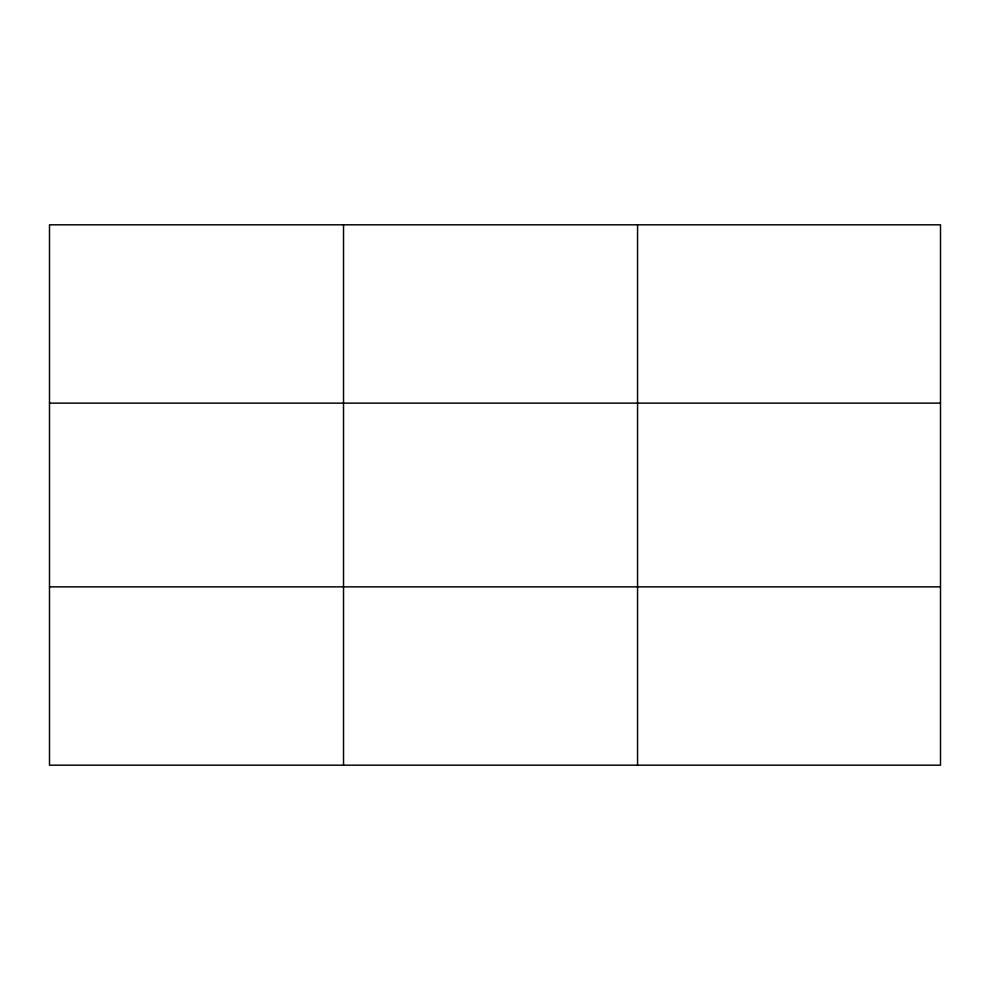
<?xml version="1.0" encoding="UTF-8"?>
<svg xmlns="http://www.w3.org/2000/svg" width="990" height="990" viewBox="0 0 990 990"><rect width="100%" height="100%" fill="white"/><g stroke="black" fill="none" stroke-linecap="round" stroke-linejoin="round"><path stroke-width="1.49" d="M343.53 765.183L343.53 224.817M637.56 765.183L637.56 224.817M940.5 586.86L940.5 765.183L49.5 765.183L49.5 224.817L940.5 224.817L940.5 586.86L49.5 586.86M49.5 403.14L940.5 403.14"/></g></svg>
